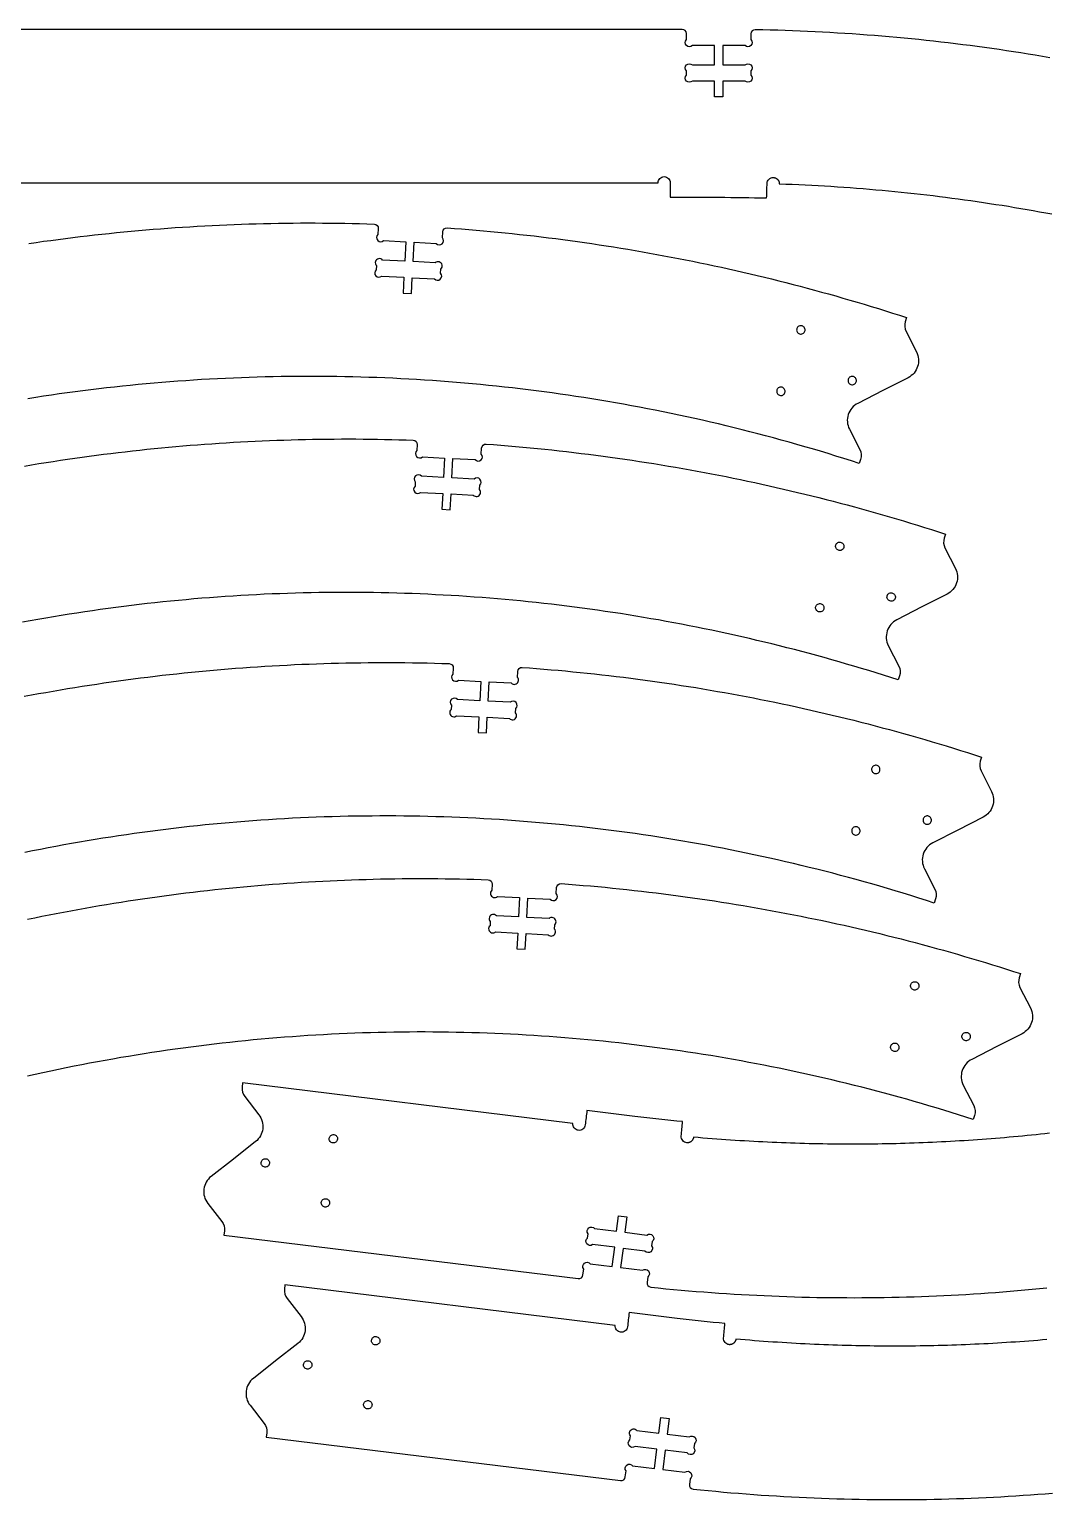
# Model space of a CAD drawing. Extents: x 0.6 to 95.9, y 0.9 to 46.4.
# Drawn here: x 32.17 to 63.69, y 0.91 to 46.44 of the extents above; entities that cross this region are included whole.
import ezdxf

# ---------------------------------------------------------------- set-up
doc = ezdxf.new("R2010")
doc.units = 0
doc.layers.add('THREE_QUARTER_INCH_THRUCUT', color=18, linetype='CONTINUOUS')

msp = doc.modelspace()

# ---------------------------------------------------------------- linework, layer by layer
at = {"layer": 'THREE_QUARTER_INCH_THRUCUT'}
for points in [[(63.782, 45.569), (63.558, 45.607), (63.335, 45.644), (63.111, 45.681), (62.887, 45.716), (62.663, 45.751), (62.439, 45.785), (62.214, 45.818), (61.989, 45.85), (61.763, 45.882), (61.538, 45.912), (61.312, 45.942), (61.086, 45.971), (60.86, 45.999), (60.633, 46.026), (60.406, 46.053), (60.179, 46.078), (59.952, 46.103), (59.724, 46.127), (59.496, 46.15), (59.268, 46.172), (59.04, 46.193), (58.811, 46.214), (58.582, 46.233), (58.353, 46.252), (58.123, 46.27), (57.894, 46.287), (57.664, 46.303), (57.434, 46.318), (57.204, 46.333), (56.973, 46.346), (56.742, 46.359), (56.511, 46.371), (56.28, 46.382), (56.048, 46.392), (55.817, 46.401), (55.585, 46.409), (55.353, 46.417), (55.12, 46.423), (54.888, 46.429), (54.655, 46.434, 0.414211), (54.525, 46.304), (54.525, 46.128, -1), (54.341, 45.944), (53.655, 45.944), (53.655, 45.344), (54.341, 45.344, -1), (54.525, 45.161), (54.525, 45.028, -1), (54.341, 44.844), (53.655, 44.844), (53.655, 44.357), (53.395, 44.357), (53.395, 44.844), (52.709, 44.844, -1), (52.525, 45.028), (52.525, 45.161, -1), (52.709, 45.344), (53.395, 45.344), (53.395, 45.944), (52.709, 45.944, -1), (52.525, 46.128), (52.525, 46.314, 0.414211), (52.395, 46.444), (41.295, 46.444), (30.28, 46.444, 0.414211)], [(18.184, 41.694), (51.645, 41.694, -0.414214), (51.835, 41.884, -0.414214), (52.025, 41.694, 0.003423), (52.025, 41.244), (53.525, 41.244, -0.007211), (55.011, 41.223, 0.000114), (55.024, 41.673, -0.414214), (55.22, 41.857), (55.23, 41.856), (55.24, 41.855), (55.249, 41.853), (55.258, 41.852), (55.267, 41.849), (55.276, 41.846), (55.285, 41.843), (55.294, 41.839), (55.302, 41.835), (55.31, 41.831), (55.318, 41.826), (55.325, 41.821), (55.332, 41.816), (55.339, 41.81), (55.346, 41.804), (55.352, 41.797), (55.358, 41.79), (55.364, 41.783), (55.37, 41.776), (55.375, 41.768), (55.379, 41.761), (55.384, 41.753), (55.388, 41.744), (55.391, 41.736), (55.394, 41.727), (55.397, 41.718), (55.399, 41.709), (55.401, 41.7), (55.403, 41.691), (55.404, 41.681), (55.404, 41.672), (55.404, 41.662), (55.605, 41.655), (55.805, 41.647), (56.006, 41.638), (56.206, 41.629), (56.406, 41.619), (56.605, 41.608), (56.805, 41.597), (57.004, 41.585), (57.203, 41.572), (57.402, 41.558), (57.601, 41.544), (57.799, 41.529), (57.998, 41.513), (58.196, 41.497), (58.394, 41.48), (58.592, 41.462), (58.789, 41.444), (58.986, 41.425), (59.183, 41.405), (59.38, 41.385), (59.577, 41.363), (59.773, 41.342), (59.97, 41.319), (60.166, 41.296), (60.362, 41.272), (60.557, 41.247), (60.753, 41.222), (60.948, 41.196), (61.143, 41.17), (61.338, 41.142), (61.532, 41.114), (61.726, 41.086), (61.92, 41.056), (62.114, 41.026), (62.308, 40.996), (62.501, 40.965), (62.694, 40.933), (62.887, 40.9), (63.08, 40.867), (63.273, 40.833), (63.465, 40.798), (63.657, 40.763), (63.849, 40.727)], [(32.154, 39.816), (32.38, 39.849), (32.605, 39.881), (32.831, 39.911), (33.057, 39.941), (33.283, 39.97), (33.509, 39.999), (33.736, 40.026), (33.962, 40.053), (34.188, 40.078), (34.415, 40.103), (34.642, 40.127), (34.869, 40.15), (35.096, 40.173), (35.323, 40.194), (35.55, 40.215), (35.777, 40.234), (36.004, 40.253), (36.232, 40.271), (36.459, 40.288), (36.687, 40.304), (36.914, 40.32), (37.142, 40.334), (37.37, 40.348), (37.598, 40.361), (37.826, 40.373), (38.054, 40.384), (38.282, 40.394), (38.51, 40.403), (38.739, 40.412), (38.967, 40.42), (39.195, 40.426), (39.424, 40.432), (39.652, 40.437), (39.881, 40.441), (40.109, 40.445), (40.338, 40.447), (40.566, 40.449), (40.795, 40.449), (41.024, 40.449), (41.253, 40.448), (41.481, 40.446), (41.71, 40.443), (41.939, 40.44), (42.168, 40.435), (42.397, 40.43), (42.626, 40.423), (42.855, 40.416, -0.414211), (42.978, 40.28), (42.968, 40.094, 1), (43.142, 39.901), (43.827, 39.865), (43.796, 39.266), (43.111, 39.302, 1), (42.917, 39.128), (42.91, 38.996, 1), (43.084, 38.802), (43.77, 38.767), (43.744, 38.28), (44.004, 38.266), (44.029, 38.753), (44.715, 38.717, 1), (44.908, 38.891), (44.915, 39.023, 1), (44.741, 39.216), (44.055, 39.252), (44.087, 39.851), (44.772, 39.816, 1), (44.965, 39.99), (44.975, 40.175, -0.414211), (45.111, 40.299), (45.335, 40.282), (45.56, 40.265), (45.784, 40.247), (46.008, 40.228), (46.233, 40.208), (46.457, 40.188), (46.682, 40.166), (46.906, 40.144), (47.13, 40.121), (47.354, 40.097), (47.579, 40.072), (47.803, 40.046), (48.027, 40.019), (48.251, 39.992), (48.475, 39.964), (48.699, 39.934), (48.923, 39.904), (49.147, 39.874), (49.371, 39.842), (49.595, 39.809), (49.819, 39.776), (50.042, 39.742), (50.266, 39.706), (50.489, 39.67), (50.713, 39.634), (50.936, 39.596), (51.16, 39.557), (51.383, 39.518), (51.606, 39.477), (51.829, 39.436), (52.052, 39.394), (52.275, 39.351), (52.498, 39.308), (52.721, 39.263), (52.943, 39.217), (53.166, 39.171), (53.388, 39.124), (53.611, 39.076), (53.833, 39.027), (54.055, 38.977), (54.277, 38.926), (54.499, 38.875), (54.721, 38.822), (54.943, 38.769), (55.164, 38.715), (55.386, 38.66), (55.607, 38.604), (55.828, 38.547), (56.049, 38.489), (56.27, 38.431), (56.491, 38.371), (56.712, 38.311), (56.932, 38.25), (57.153, 38.188), (57.373, 38.125), (57.593, 38.061), (57.813, 37.997), (58.033, 37.931), (58.253, 37.865), (58.472, 37.797), (58.692, 37.729), (58.911, 37.66), (59.13, 37.59), (59.349, 37.519), (59.307, 37.391, 0.198856), (59.33, 37.09), (59.654, 36.456, -0.414214), (59.395, 35.657), (58.615, 35.259), (57.834, 34.861, 0.414214), (57.575, 34.063), (57.899, 33.428, -0.198856), (57.922, 33.127), (57.88, 33), (57.64, 33.078), (57.399, 33.154), (57.158, 33.23), (56.916, 33.304), (56.675, 33.377), (56.433, 33.449), (56.191, 33.52), (55.949, 33.59), (55.706, 33.658), (55.464, 33.726), (55.221, 33.792), (54.978, 33.857), (54.735, 33.921), (54.491, 33.984), (54.248, 34.045), (54.004, 34.106), (53.761, 34.165), (53.517, 34.223), (53.272, 34.281), (53.028, 34.337), (52.784, 34.391), (52.539, 34.445), (52.295, 34.498), (52.05, 34.549), (51.805, 34.599), (51.56, 34.648), (51.314, 34.696), (51.069, 34.743), (50.824, 34.789), (50.578, 34.834), (50.332, 34.877), (50.087, 34.919), (49.841, 34.961), (49.595, 35.001), (49.349, 35.04), (49.103, 35.077), (48.856, 35.114), (48.61, 35.15), (48.364, 35.184), (48.117, 35.217), (47.871, 35.25), (47.624, 35.281), (47.377, 35.311), (47.131, 35.339), (46.884, 35.367), (46.637, 35.394), (46.39, 35.419), (46.143, 35.443), (45.896, 35.467), (45.649, 35.489), (45.402, 35.51), (45.155, 35.53), (44.908, 35.548), (44.661, 35.566), (44.414, 35.583), (44.166, 35.598), (43.919, 35.612), (43.672, 35.625), (43.425, 35.638), (43.178, 35.649), (42.931, 35.658), (42.683, 35.667), (42.436, 35.675), (42.189, 35.681), (41.942, 35.687), (41.695, 35.691), (41.448, 35.694), (41.201, 35.696), (40.954, 35.697), (40.707, 35.697), (40.46, 35.696), (40.213, 35.694), (39.967, 35.691), (39.72, 35.686), (39.473, 35.68), (39.227, 35.674), (38.98, 35.666), (38.734, 35.657), (38.487, 35.647), (38.241, 35.636), (37.995, 35.624), (37.748, 35.611), (37.502, 35.596), (37.256, 35.581), (37.011, 35.564), (36.765, 35.547), (36.519, 35.528), (36.274, 35.508), (36.028, 35.487), (35.783, 35.465), (35.538, 35.442), (35.293, 35.418), (35.048, 35.393), (34.803, 35.367), (34.558, 35.339), (34.314, 35.311), (34.069, 35.281), (33.825, 35.251), (33.581, 35.219), (33.337, 35.186), (33.093, 35.152), (32.85, 35.117), (32.606, 35.081), (32.363, 35.044), (32.12, 35.006)], [(32.014, 32.92), (32.237, 32.958), (32.46, 32.994), (32.683, 33.03), (32.906, 33.065), (33.129, 33.098), (33.352, 33.131), (33.575, 33.164), (33.799, 33.195), (34.022, 33.226), (34.245, 33.255), (34.468, 33.284), (34.692, 33.312), (34.915, 33.339), (35.138, 33.365), (35.362, 33.39), (35.585, 33.415), (35.808, 33.439), (36.032, 33.461), (36.255, 33.483), (36.479, 33.504), (36.702, 33.525), (36.925, 33.544), (37.149, 33.563), (37.372, 33.58), (37.596, 33.597), (37.819, 33.613), (38.042, 33.629), (38.266, 33.643), (38.489, 33.656), (38.712, 33.669), (38.936, 33.681), (39.159, 33.692), (39.382, 33.702), (39.605, 33.711), (39.829, 33.72), (40.052, 33.727), (40.275, 33.734), (40.498, 33.74), (40.721, 33.745), (40.944, 33.749), (41.167, 33.753), (41.39, 33.756), (41.613, 33.757), (41.836, 33.758), (42.058, 33.758), (42.281, 33.758), (42.504, 33.756), (42.726, 33.754), (42.949, 33.751), (43.171, 33.747), (43.394, 33.742), (43.616, 33.736), (43.838, 33.73), (44.06, 33.722, -0.414211), (44.183, 33.586), (44.173, 33.397, 1), (44.347, 33.204), (45.032, 33.168), (45.001, 32.569), (44.315, 32.605, 1), (44.122, 32.431), (44.115, 32.298, 1), (44.289, 32.105), (44.974, 32.069), (44.949, 31.583), (45.209, 31.569), (45.234, 32.056), (45.919, 32.02, 1), (46.113, 32.194), (46.119, 32.326, 1), (45.946, 32.519), (45.26, 32.555), (45.292, 33.154), (45.977, 33.118, 1), (46.17, 33.292), (46.18, 33.478, -0.414211), (46.316, 33.601), (46.544, 33.584), (46.771, 33.566), (46.998, 33.548), (47.226, 33.528), (47.453, 33.508), (47.679, 33.487), (47.906, 33.465), (48.133, 33.442), (48.359, 33.418), (48.586, 33.393), (48.812, 33.368), (49.038, 33.341), (49.264, 33.314), (49.49, 33.286), (49.716, 33.257), (49.941, 33.227), (50.167, 33.197), (50.392, 33.165), (50.617, 33.133), (50.842, 33.1), (51.067, 33.066), (51.292, 33.031), (51.516, 32.995), (51.741, 32.958), (51.965, 32.921), (52.189, 32.883), (52.413, 32.844), (52.636, 32.804), (52.86, 32.763), (53.083, 32.722), (53.306, 32.679), (53.529, 32.636), (53.752, 32.592), (53.975, 32.547), (54.197, 32.501), (54.42, 32.454), (54.642, 32.407), (54.863, 32.359), (55.085, 32.31), (55.307, 32.26), (55.528, 32.209), (55.749, 32.157), (55.97, 32.105), (56.19, 32.052), (56.411, 31.998), (56.631, 31.943), (56.851, 31.887), (57.071, 31.83), (57.29, 31.773), (57.509, 31.715), (57.728, 31.656), (57.947, 31.596), (58.166, 31.535), (58.384, 31.474), (58.602, 31.411), (58.82, 31.348), (59.038, 31.284), (59.255, 31.22), (59.472, 31.154), (59.689, 31.088), (59.906, 31.021), (60.122, 30.953), (60.338, 30.884), (60.554, 30.814), (60.513, 30.688, 0.198856), (60.536, 30.386), (60.86, 29.752, -0.414214), (60.601, 28.954), (59.821, 28.556), (59.04, 28.157, 0.414214), (58.781, 27.359), (59.105, 26.725, -0.198856), (59.128, 26.423), (59.087, 26.297), (58.859, 26.37), (58.631, 26.442), (58.403, 26.514), (58.174, 26.584), (57.945, 26.653), (57.716, 26.722), (57.486, 26.789), (57.256, 26.856), (57.026, 26.921), (56.796, 26.986), (56.565, 27.049), (56.334, 27.112), (56.103, 27.173), (55.872, 27.234), (55.64, 27.293), (55.408, 27.352), (55.176, 27.409), (54.943, 27.466), (54.71, 27.521), (54.477, 27.576), (54.244, 27.629), (54.011, 27.682), (53.777, 27.733), (53.543, 27.784), (53.309, 27.833), (53.074, 27.882), (52.839, 27.929), (52.605, 27.976), (52.369, 28.021), (52.134, 28.066), (51.899, 28.109), (51.663, 28.152), (51.427, 28.193), (51.191, 28.233), (50.954, 28.273), (50.718, 28.311), (50.481, 28.348), (50.244, 28.385), (50.007, 28.42), (49.77, 28.454), (49.532, 28.488), (49.295, 28.52), (49.057, 28.551), (48.819, 28.581), (48.581, 28.61), (48.342, 28.639), (48.104, 28.666), (47.865, 28.692), (47.626, 28.717), (47.388, 28.741), (47.148, 28.764), (46.909, 28.786), (46.67, 28.807), (46.43, 28.826), (46.191, 28.845), (45.951, 28.863), (45.711, 28.88), (45.471, 28.896), (45.231, 28.91), (44.991, 28.924), (44.751, 28.936), (44.51, 28.948), (44.27, 28.958), (44.029, 28.968), (43.788, 28.976), (43.548, 28.984), (43.307, 28.99), (43.066, 28.995), (42.825, 28.999), (42.584, 29.002), (42.342, 29.005), (42.101, 29.006), (41.86, 29.006), (41.618, 29.004), (41.377, 29.002), (41.135, 28.999), (40.894, 28.995), (40.652, 28.99), (40.411, 28.983), (40.169, 28.976), (39.927, 28.967), (39.685, 28.958), (39.443, 28.947), (39.202, 28.935), (38.96, 28.922), (38.718, 28.909), (38.476, 28.894), (38.234, 28.878), (37.992, 28.861), (37.75, 28.842), (37.508, 28.823), (37.266, 28.803), (37.024, 28.781), (36.782, 28.759), (36.54, 28.735), (36.298, 28.711), (36.056, 28.685), (35.814, 28.658), (35.572, 28.631), (35.331, 28.602), (35.089, 28.571), (34.847, 28.54), (34.605, 28.508), (34.363, 28.475), (34.122, 28.44), (33.88, 28.405), (33.638, 28.368), (33.397, 28.331), (33.155, 28.292), (32.914, 28.252), (32.673, 28.211), (32.431, 28.169), (32.19, 28.126), (31.949, 28.082)], [(32.007, 25.788), (32.23, 25.83), (32.454, 25.871), (32.679, 25.911), (32.903, 25.95), (33.128, 25.989), (33.352, 26.026), (33.577, 26.063), (33.802, 26.099), (34.027, 26.134), (34.252, 26.168), (34.478, 26.202), (34.703, 26.234), (34.929, 26.266), (35.155, 26.297), (35.381, 26.327), (35.607, 26.356), (35.833, 26.384), (36.059, 26.411), (36.285, 26.438), (36.512, 26.464), (36.738, 26.489), (36.965, 26.512), (37.192, 26.536), (37.419, 26.558), (37.646, 26.579), (37.873, 26.6), (38.1, 26.62), (38.328, 26.638), (38.555, 26.656), (38.783, 26.673), (39.01, 26.69), (39.238, 26.705), (39.466, 26.72), (39.693, 26.733), (39.921, 26.746), (40.149, 26.758), (40.377, 26.769), (40.606, 26.779), (40.834, 26.789), (41.062, 26.797), (41.29, 26.805), (41.519, 26.812), (41.747, 26.818), (41.976, 26.823), (42.204, 26.827), (42.433, 26.83), (42.661, 26.832), (42.89, 26.834), (43.119, 26.835), (43.347, 26.834), (43.576, 26.833), (43.805, 26.831), (44.034, 26.829), (44.263, 26.825), (44.491, 26.82), (44.72, 26.815), (44.949, 26.809), (45.178, 26.801, -0.414211), (45.301, 26.665), (45.291, 26.479, 1), (45.465, 26.286), (46.151, 26.25), (46.119, 25.651), (45.434, 25.687, 1), (45.241, 25.513), (45.234, 25.381, 1), (45.408, 25.188), (46.093, 25.152), (46.068, 24.665), (46.327, 24.652), (46.353, 25.138), (47.038, 25.102, 1), (47.231, 25.276), (47.238, 25.408, 1), (47.064, 25.602), (46.379, 25.638), (46.41, 26.237), (47.096, 26.201, 1), (47.289, 26.375), (47.298, 26.561, -0.414211), (47.434, 26.684), (47.658, 26.667), (47.883, 26.65), (48.107, 26.632), (48.332, 26.613), (48.556, 26.593), (48.781, 26.573), (49.005, 26.551), (49.229, 26.529), (49.454, 26.506), (49.678, 26.482), (49.902, 26.457), (50.126, 26.431), (50.35, 26.405), (50.575, 26.377), (50.799, 26.349), (51.023, 26.32), (51.247, 26.29), (51.471, 26.259), (51.694, 26.227), (51.918, 26.195), (52.142, 26.161), (52.366, 26.127), (52.589, 26.092), (52.813, 26.056), (53.036, 26.019), (53.26, 25.981), (53.483, 25.942), (53.706, 25.903), (53.93, 25.863), (54.153, 25.822), (54.376, 25.78), (54.599, 25.737), (54.821, 25.693), (55.044, 25.648), (55.267, 25.603), (55.489, 25.556), (55.712, 25.509), (55.934, 25.461), (56.156, 25.412), (56.379, 25.362), (56.601, 25.312), (56.823, 25.26), (57.044, 25.208), (57.266, 25.154), (57.488, 25.1), (57.709, 25.045), (57.931, 24.989), (58.152, 24.932), (58.373, 24.875), (58.594, 24.816), (58.815, 24.757), (59.035, 24.696), (59.256, 24.635), (59.476, 24.573), (59.697, 24.51), (59.917, 24.447), (60.137, 24.382), (60.357, 24.316), (60.576, 24.25), (60.796, 24.183), (61.015, 24.114), (61.234, 24.045), (61.453, 23.975), (61.672, 23.905), (61.631, 23.777, 0.198856), (61.653, 23.475), (61.977, 22.841, -0.414214), (61.718, 22.043), (60.938, 21.645), (60.158, 21.247, 0.414214), (59.899, 20.448), (60.222, 19.814, -0.198856), (60.245, 19.512), (60.204, 19.385), (59.963, 19.463), (59.722, 19.54), (59.481, 19.615), (59.24, 19.689), (58.998, 19.762), (58.756, 19.834), (58.514, 19.905), (58.272, 19.975), (58.03, 20.044), (57.787, 20.111), (57.544, 20.177), (57.301, 20.242), (57.058, 20.306), (56.815, 20.369), (56.571, 20.431), (56.328, 20.491), (56.084, 20.551), (55.84, 20.609), (55.596, 20.666), (55.352, 20.722), (55.107, 20.777), (54.863, 20.83), (54.618, 20.883), (54.373, 20.934), (54.128, 20.985), (53.883, 21.034), (53.638, 21.082), (53.393, 21.129), (53.147, 21.174), (52.902, 21.219), (52.656, 21.262), (52.41, 21.305), (52.164, 21.346), (51.918, 21.386), (51.672, 21.425), (51.426, 21.463), (51.18, 21.499), (50.933, 21.535), (50.687, 21.569), (50.441, 21.603), (50.194, 21.635), (49.947, 21.666), (49.701, 21.696), (49.454, 21.725), (49.207, 21.752), (48.96, 21.779), (48.713, 21.804), (48.466, 21.829), (48.219, 21.852), (47.972, 21.874), (47.725, 21.895), (47.478, 21.915), (47.231, 21.934), (46.984, 21.951), (46.737, 21.968), (46.49, 21.983), (46.243, 21.998), (45.995, 22.011), (45.748, 22.023), (45.501, 22.034), (45.254, 22.044), (45.007, 22.052), (44.76, 22.06), (44.513, 22.067), (44.265, 22.072), (44.018, 22.076), (43.771, 22.08), (43.524, 22.082), (43.277, 22.083), (43.03, 22.083), (42.784, 22.081), (42.537, 22.079), (42.29, 22.076), (42.043, 22.071), (41.797, 22.066), (41.55, 22.059), (41.303, 22.051), (41.057, 22.042), (40.811, 22.032), (40.564, 22.021), (40.318, 22.009), (40.072, 21.996), (39.826, 21.982), (39.58, 21.966), (39.334, 21.95), (39.088, 21.932), (38.843, 21.913), (38.597, 21.894), (38.352, 21.873), (38.106, 21.851), (37.861, 21.828), (37.616, 21.803), (37.371, 21.778), (37.126, 21.752), (36.882, 21.725), (36.637, 21.696), (36.393, 21.666), (36.149, 21.636), (35.904, 21.604), (35.661, 21.571), (35.417, 21.537), (35.173, 21.502), (34.93, 21.466), (34.687, 21.429), (34.443, 21.391), (34.201, 21.352), (33.958, 21.312), (33.715, 21.27), (33.473, 21.228), (33.231, 21.184), (32.989, 21.139), (32.747, 21.094), (32.506, 21.047), (32.264, 20.999), (32.023, 20.95)], [(32.111, 18.884), (32.333, 18.93), (32.556, 18.976), (32.778, 19.02), (33.001, 19.063), (33.223, 19.106), (33.446, 19.147), (33.669, 19.188), (33.892, 19.228), (34.114, 19.267), (34.337, 19.306), (34.56, 19.343), (34.783, 19.379), (35.006, 19.415), (35.229, 19.45), (35.452, 19.484), (35.676, 19.517), (35.899, 19.549), (36.122, 19.58), (36.345, 19.611), (36.568, 19.64), (36.792, 19.669), (37.015, 19.697), (37.238, 19.724), (37.462, 19.75), (37.685, 19.776), (37.908, 19.8), (38.132, 19.824), (38.355, 19.847), (38.579, 19.869), (38.802, 19.89), (39.025, 19.91), (39.249, 19.929), (39.472, 19.948), (39.696, 19.966), (39.919, 19.983), (40.142, 19.999), (40.366, 20.014), (40.589, 20.028), (40.812, 20.042), (41.036, 20.054), (41.259, 20.066), (41.482, 20.077), (41.706, 20.087), (41.929, 20.097), (42.152, 20.105), (42.375, 20.113), (42.598, 20.119), (42.821, 20.125), (43.044, 20.131), (43.267, 20.135), (43.49, 20.138), (43.713, 20.141), (43.936, 20.143), (44.159, 20.144), (44.382, 20.144), (44.604, 20.143), (44.827, 20.141), (45.05, 20.139), (45.272, 20.136), (45.495, 20.132), (45.717, 20.127), (45.939, 20.121), (46.162, 20.115), (46.384, 20.108, -0.414211), (46.506, 19.971), (46.496, 19.782, 1), (46.67, 19.589), (47.355, 19.553), (47.324, 18.954), (46.639, 18.99, 1), (46.446, 18.816), (46.439, 18.684, 1), (46.613, 18.491), (47.298, 18.455), (47.272, 17.968), (47.532, 17.955), (47.558, 18.441), (48.243, 18.405, 1), (48.436, 18.579), (48.443, 18.711, 1), (48.269, 18.904), (47.584, 18.94), (47.615, 19.54), (48.3, 19.504, 1), (48.494, 19.678), (48.503, 19.863, -0.414211), (48.64, 19.987), (48.867, 19.97), (49.095, 19.952), (49.322, 19.933), (49.549, 19.914), (49.776, 19.893), (50.003, 19.872), (50.23, 19.85), (50.456, 19.827), (50.683, 19.803), (50.909, 19.778), (51.135, 19.753), (51.362, 19.727), (51.588, 19.699), (51.813, 19.671), (52.039, 19.642), (52.265, 19.613), (52.49, 19.582), (52.716, 19.55), (52.941, 19.518), (53.166, 19.485), (53.39, 19.451), (53.615, 19.416), (53.84, 19.38), (54.064, 19.344), (54.288, 19.306), (54.512, 19.268), (54.736, 19.229), (54.96, 19.189), (55.183, 19.148), (55.407, 19.107), (55.63, 19.064), (55.853, 19.021), (56.076, 18.977), (56.298, 18.932), (56.521, 18.886), (56.743, 18.84), (56.965, 18.792), (57.187, 18.744), (57.408, 18.695), (57.63, 18.645), (57.851, 18.594), (58.072, 18.543), (58.293, 18.49), (58.514, 18.437), (58.734, 18.383), (58.954, 18.328), (59.174, 18.272), (59.394, 18.216), (59.613, 18.158), (59.833, 18.1), (60.052, 18.041), (60.271, 17.981), (60.489, 17.921), (60.708, 17.859), (60.926, 17.797), (61.144, 17.734), (61.361, 17.67), (61.579, 17.605), (61.796, 17.539), (62.013, 17.473), (62.229, 17.406), (62.446, 17.338), (62.662, 17.269), (62.878, 17.199), (62.837, 17.073, 0.198856), (62.859, 16.772), (63.183, 16.138, -0.414214), (62.924, 15.339), (62.144, 14.941), (61.364, 14.543, 0.414214), (61.105, 13.744), (61.428, 13.11, -0.198856), (61.451, 12.809), (61.41, 12.682), (61.182, 12.755), (60.954, 12.828), (60.726, 12.899), (60.497, 12.969), (60.268, 13.039), (60.039, 13.107), (59.81, 13.175), (59.58, 13.241), (59.35, 13.307), (59.119, 13.371), (58.889, 13.435), (58.658, 13.497), (58.427, 13.559), (58.195, 13.619), (57.963, 13.679), (57.731, 13.737), (57.499, 13.795), (57.267, 13.851), (57.034, 13.907), (56.801, 13.961), (56.567, 14.015), (56.334, 14.067), (56.1, 14.119), (55.866, 14.169), (55.632, 14.219), (55.398, 14.267), (55.163, 14.315), (54.928, 14.361), (54.693, 14.407), (54.458, 14.451), (54.222, 14.494), (53.986, 14.537), (53.75, 14.578), (53.514, 14.619), (53.278, 14.658), (53.041, 14.696), (52.804, 14.734), (52.568, 14.77), (52.33, 14.805), (52.093, 14.84), (51.856, 14.873), (51.618, 14.905), (51.38, 14.936), (51.142, 14.967), (50.904, 14.996), (50.666, 15.024), (50.427, 15.051), (50.189, 15.077), (49.95, 15.102), (49.711, 15.126), (49.472, 15.149), (49.233, 15.171), (48.993, 15.192), (48.754, 15.212), (48.514, 15.231), (48.275, 15.248), (48.035, 15.265), (47.795, 15.281), (47.555, 15.296), (47.314, 15.309), (47.074, 15.322), (46.834, 15.333), (46.593, 15.344), (46.353, 15.353), (46.112, 15.362), (45.871, 15.369), (45.63, 15.375), (45.389, 15.38), (45.148, 15.385), (44.907, 15.388), (44.666, 15.39), (44.425, 15.391), (44.183, 15.391), (43.942, 15.39), (43.7, 15.388), (43.459, 15.384), (43.217, 15.38), (42.976, 15.375), (42.734, 15.368), (42.492, 15.361), (42.25, 15.352), (42.009, 15.343), (41.767, 15.332), (41.525, 15.321), (41.283, 15.308), (41.041, 15.294), (40.799, 15.279), (40.557, 15.263), (40.315, 15.246), (40.073, 15.228), (39.831, 15.208), (39.589, 15.188), (39.347, 15.167), (39.105, 15.144), (38.864, 15.121), (38.622, 15.096), (38.38, 15.07), (38.138, 15.044), (37.896, 15.016), (37.654, 14.987), (37.412, 14.957), (37.17, 14.926), (36.929, 14.893), (36.687, 14.86), (36.445, 14.826), (36.203, 14.79), (35.962, 14.754), (35.72, 14.716), (35.479, 14.677), (35.237, 14.637), (34.996, 14.596), (34.755, 14.554), (34.514, 14.511), (34.272, 14.467), (34.031, 14.422), (33.79, 14.375), (33.549, 14.328), (33.309, 14.279), (33.068, 14.229), (32.827, 14.178), (32.587, 14.126), (32.346, 14.073), (32.106, 14.019)], [(63.774, 12.255), (63.635, 12.239), (63.497, 12.225), (63.358, 12.21), (63.219, 12.196), (63.08, 12.182), (62.942, 12.168), (62.803, 12.155), (62.663, 12.142), (62.524, 12.13), (62.385, 12.118), (62.246, 12.106), (62.106, 12.094), (61.967, 12.083), (61.827, 12.073), (61.688, 12.062), (61.548, 12.052), (61.408, 12.042), (61.268, 12.033), (61.128, 12.024), (60.988, 12.016), (60.848, 12.007), (60.708, 11.999), (60.568, 11.992), (60.427, 11.985), (60.287, 11.978), (60.146, 11.971), (60.006, 11.965), (59.865, 11.959), (59.724, 11.954), (59.583, 11.949), (59.442, 11.944), (59.301, 11.94), (59.16, 11.936), (59.019, 11.932), (58.878, 11.929), (58.737, 11.926), (58.595, 11.923), (58.454, 11.921), (58.313, 11.919), (58.171, 11.918), (58.029, 11.916), (57.888, 11.916), (57.746, 11.915), (57.604, 11.915), (57.462, 11.916), (57.32, 11.916), (57.178, 11.917), (57.036, 11.919), (56.894, 11.92), (56.752, 11.923), (56.609, 11.925), (56.467, 11.928), (56.325, 11.931), (56.182, 11.935), (56.04, 11.939), (55.897, 11.943), (55.754, 11.948), (55.611, 11.953), (55.469, 11.958), (55.326, 11.964), (55.183, 11.97), (55.04, 11.977), (54.897, 11.984), (54.754, 11.991), (54.611, 11.999), (54.467, 12.007), (54.324, 12.015), (54.181, 12.024), (54.037, 12.033), (53.894, 12.042), (53.751, 12.052), (53.607, 12.063), (53.463, 12.073), (53.32, 12.084), (53.176, 12.096), (53.032, 12.107), (52.889, 12.119), (52.745, 12.132), (52.743, 12.122), (52.742, 12.113), (52.74, 12.104), (52.737, 12.095), (52.734, 12.086), (52.731, 12.077), (52.727, 12.068), (52.723, 12.06), (52.718, 12.052), (52.713, 12.045), (52.708, 12.037), (52.702, 12.03), (52.696, 12.023), (52.69, 12.017), (52.684, 12.01), (52.677, 12.004), (52.67, 11.999), (52.662, 11.993), (52.655, 11.988), (52.647, 11.984), (52.639, 11.98), (52.63, 11.976), (52.622, 11.973), (52.613, 11.97), (52.604, 11.967), (52.595, 11.965), (52.586, 11.963), (52.577, 11.962), (52.567, 11.961), (52.558, 11.961), (52.548, 11.961), (52.539, 11.961, -0.414214), (52.366, 12.168, 0.000114), (52.408, 12.616, -0.007211), (50.93, 12.776), (49.442, 12.958, 0.003423), (49.387, 12.512, -0.414214), (49.175, 12.346, -0.414214), (49.01, 12.558), (38.775, 13.815), (38.759, 13.682, 0.198856), (38.839, 13.391), (39.277, 12.83, -0.414214), (39.176, 11.997), (38.486, 11.457), (37.796, 10.918, 0.414214), (37.694, 10.084), (38.133, 9.523, -0.198856), (38.212, 9.232), (38.196, 9.1), (49.175, 7.752, 0.414211), (49.32, 7.865), (49.342, 8.05, -1), (49.547, 8.21), (50.228, 8.126), (50.302, 8.722), (49.62, 8.806, -1), (49.46, 9.01), (49.477, 9.142, -1), (49.681, 9.302), (50.362, 9.218), (50.422, 9.702), (50.68, 9.67), (50.621, 9.187), (51.302, 9.103, -1), (51.462, 8.898), (51.446, 8.767, -1), (51.241, 8.607), (50.56, 8.69), (50.486, 8.095), (51.168, 8.011, -1), (51.328, 7.806), (51.306, 7.632, 0.414211), (51.418, 7.487), (51.653, 7.463), (51.889, 7.44), (52.124, 7.418), (52.359, 7.397), (52.594, 7.377), (52.829, 7.357), (53.063, 7.339), (53.298, 7.321), (53.533, 7.305), (53.767, 7.289), (54.001, 7.274), (54.235, 7.261), (54.469, 7.248), (54.703, 7.236), (54.937, 7.225), (55.17, 7.214), (55.403, 7.205), (55.637, 7.197), (55.87, 7.189), (56.103, 7.183), (56.336, 7.177), (56.568, 7.172), (56.801, 7.169), (57.033, 7.166), (57.265, 7.164), (57.497, 7.163), (57.729, 7.162), (57.961, 7.163), (58.192, 7.165), (58.424, 7.167), (58.655, 7.17), (58.886, 7.175), (59.117, 7.18), (59.348, 7.186), (59.578, 7.193), (59.809, 7.2), (60.039, 7.209), (60.269, 7.219), (60.499, 7.229), (60.728, 7.24), (60.958, 7.252), (61.187, 7.265), (61.416, 7.279), (61.645, 7.294), (61.874, 7.31), (62.102, 7.326), (62.33, 7.344), (62.558, 7.362), (62.786, 7.381), (63.014, 7.401), (63.242, 7.422), (63.469, 7.443), (63.696, 7.466)], [(63.696, 5.863), (63.557, 5.852), (63.418, 5.84), (63.278, 5.829), (63.139, 5.818), (62.999, 5.808), (62.859, 5.798), (62.719, 5.788), (62.579, 5.779), (62.439, 5.77), (62.299, 5.761), (62.159, 5.753), (62.019, 5.745), (61.879, 5.737), (61.738, 5.73), (61.598, 5.723), (61.457, 5.717), (61.317, 5.711), (61.176, 5.705), (61.035, 5.699), (60.895, 5.694), (60.754, 5.69), (60.613, 5.685), (60.472, 5.681), (60.33, 5.678), (60.189, 5.674), (60.048, 5.671), (59.907, 5.669), (59.765, 5.667), (59.624, 5.665), (59.482, 5.663), (59.341, 5.662), (59.199, 5.661), (59.057, 5.661), (58.915, 5.661), (58.773, 5.661), (58.631, 5.662), (58.489, 5.663), (58.347, 5.664), (58.205, 5.666), (58.063, 5.668), (57.921, 5.671), (57.778, 5.674), (57.636, 5.677), (57.493, 5.68), (57.351, 5.684), (57.208, 5.689), (57.065, 5.693), (56.923, 5.698), (56.78, 5.704), (56.637, 5.71), (56.494, 5.716), (56.351, 5.722), (56.208, 5.729), (56.065, 5.737), (55.922, 5.744), (55.779, 5.752), (55.635, 5.761), (55.492, 5.769), (55.349, 5.779), (55.205, 5.788), (55.062, 5.798), (54.918, 5.808), (54.775, 5.819), (54.631, 5.83), (54.487, 5.841), (54.344, 5.853), (54.2, 5.865), (54.056, 5.878), (54.055, 5.868), (54.053, 5.859), (54.051, 5.849), (54.048, 5.84), (54.045, 5.831), (54.042, 5.823), (54.038, 5.814), (54.034, 5.806), (54.029, 5.798), (54.025, 5.79), (54.019, 5.783), (54.014, 5.776), (54.008, 5.769), (54.001, 5.762), (53.995, 5.756), (53.988, 5.75), (53.981, 5.744), (53.974, 5.739), (53.966, 5.734), (53.958, 5.73), (53.95, 5.725), (53.942, 5.722), (53.933, 5.718), (53.924, 5.715), (53.916, 5.713), (53.907, 5.71), (53.897, 5.709), (53.888, 5.707), (53.879, 5.707), (53.869, 5.706), (53.86, 5.706), (53.85, 5.707, -0.414214), (53.678, 5.913, 0.000114), (53.72, 6.361, -0.007211), (52.241, 6.521), (50.753, 6.704, 0.003423), (50.698, 6.257, -0.414214), (50.486, 6.092, -0.414214), (50.321, 6.304), (40.086, 7.56), (40.07, 7.428, 0.198856), (40.15, 7.136), (40.589, 6.576, -0.414214), (40.487, 5.742), (39.797, 5.203), (39.107, 4.663, 0.414214), (39.005, 3.83), (39.444, 3.269, -0.198856), (39.524, 2.978), (39.507, 2.846), (50.486, 1.498, 0.414211), (50.631, 1.611), (50.654, 1.796, -1), (50.859, 1.956), (51.54, 1.872), (51.613, 2.468), (50.932, 2.551, -1), (50.772, 2.756), (50.788, 2.887, -1), (50.993, 3.047), (51.674, 2.964), (51.733, 3.447), (51.991, 3.416), (51.932, 2.932), (52.613, 2.849, -1), (52.773, 2.644), (52.757, 2.512, -1), (52.552, 2.352), (51.871, 2.436), (51.798, 1.84), (52.479, 1.757, -1), (52.639, 1.552), (52.617, 1.378, 0.414211), (52.729, 1.233), (52.965, 1.209), (53.2, 1.186), (53.435, 1.164), (53.67, 1.143), (53.905, 1.122), (54.14, 1.103), (54.375, 1.084), (54.609, 1.067), (54.844, 1.05), (55.078, 1.035), (55.312, 1.02), (55.546, 1.006), (55.78, 0.993), (56.014, 0.981), (56.248, 0.97), (56.481, 0.96), (56.715, 0.951), (56.948, 0.942), (57.181, 0.935), (57.414, 0.928), (57.647, 0.923), (57.879, 0.918), (58.112, 0.914), (58.344, 0.911), (58.577, 0.909), (58.809, 0.908), (59.04, 0.908), (59.272, 0.909), (59.504, 0.91), (59.735, 0.913), (59.966, 0.916), (60.197, 0.92), (60.428, 0.925), (60.659, 0.931), (60.889, 0.938), (61.12, 0.946), (61.35, 0.955), (61.58, 0.964), (61.81, 0.975), (62.039, 0.986), (62.269, 0.998), (62.498, 1.011), (62.727, 1.025), (62.956, 1.04), (63.185, 1.055), (63.413, 1.072), (63.642, 1.089), (63.87, 1.107)]]:
    msp.add_lwpolyline(points, format="xyb", dxfattribs=at)
for points in [[(56.03, 37.014, 0.414214), (56.194, 37.097, 0.414214), (56.111, 37.261, 0.414214), (55.947, 37.178, 0.414214)], [(57.623, 35.445, 0.414214), (57.787, 35.528, 0.414214), (57.704, 35.692, 0.414214), (57.54, 35.609, 0.414214)], [(55.412, 35.112, 0.414214), (55.576, 35.195, 0.414214), (55.493, 35.359, 0.414214), (55.329, 35.276, 0.414214)], [(57.317, 30.557, -0.414214), (57.4, 30.393, -0.414214), (57.236, 30.31, -0.414214), (57.153, 30.474, -0.414214)], [(58.91, 28.988, -0.414214), (58.993, 28.824, -0.414214), (58.829, 28.741, -0.414214), (58.746, 28.905, -0.414214)], [(56.698, 28.655, -0.414214), (56.782, 28.491, -0.414214), (56.618, 28.408, -0.414214), (56.535, 28.572, -0.414214)], [(58.354, 23.399, 0.414214), (58.517, 23.483, 0.414214), (58.434, 23.646, 0.414214), (58.27, 23.563, 0.414214)], [(59.947, 21.83, 0.414214), (60.11, 21.913, 0.414214), (60.027, 22.077, 0.414214), (59.863, 21.994, 0.414214)], [(57.736, 21.497, 0.414214), (57.899, 21.581, 0.414214), (57.816, 21.744, 0.414214), (57.652, 21.661, 0.414214)], [(59.64, 16.942, -0.414214), (59.723, 16.779, -0.414214), (59.56, 16.695, -0.414214), (59.476, 16.859, -0.414214)], [(59.022, 15.04, -0.414214), (59.105, 14.877, -0.414214), (58.941, 14.793, -0.414214), (58.858, 14.957, -0.414214)], [(61.233, 15.373, -0.414214), (61.316, 15.21, -0.414214), (61.153, 15.126, -0.414214), (61.069, 15.29, -0.414214)], [(41.569, 11.955, -0.414214), (41.456, 12.1, -0.414214), (41.601, 12.213, -0.414214), (41.714, 12.068, -0.414214)], [(39.462, 11.206, -0.414214), (39.349, 11.351, -0.414214), (39.494, 11.464, -0.414214), (39.607, 11.319, -0.414214)], [(41.326, 9.97, -0.414214), (41.212, 10.115, -0.414214), (41.357, 10.228, -0.414214), (41.47, 10.083, -0.414214)], [(42.881, 5.701, -0.414214), (42.767, 5.846, -0.414214), (42.912, 5.959, -0.414214), (43.026, 5.814, -0.414214)], [(40.774, 4.952, -0.414214), (40.66, 5.097, -0.414214), (40.805, 5.21, -0.414214), (40.919, 5.065, -0.414214)], [(42.637, 3.716, -0.414214), (42.524, 3.861, -0.414214), (42.669, 3.974, -0.414214), (42.782, 3.829, -0.414214)]]:
    msp.add_lwpolyline(points, format="xyb", close=True, dxfattribs=at)

doc.saveas('drawing.dxf')
